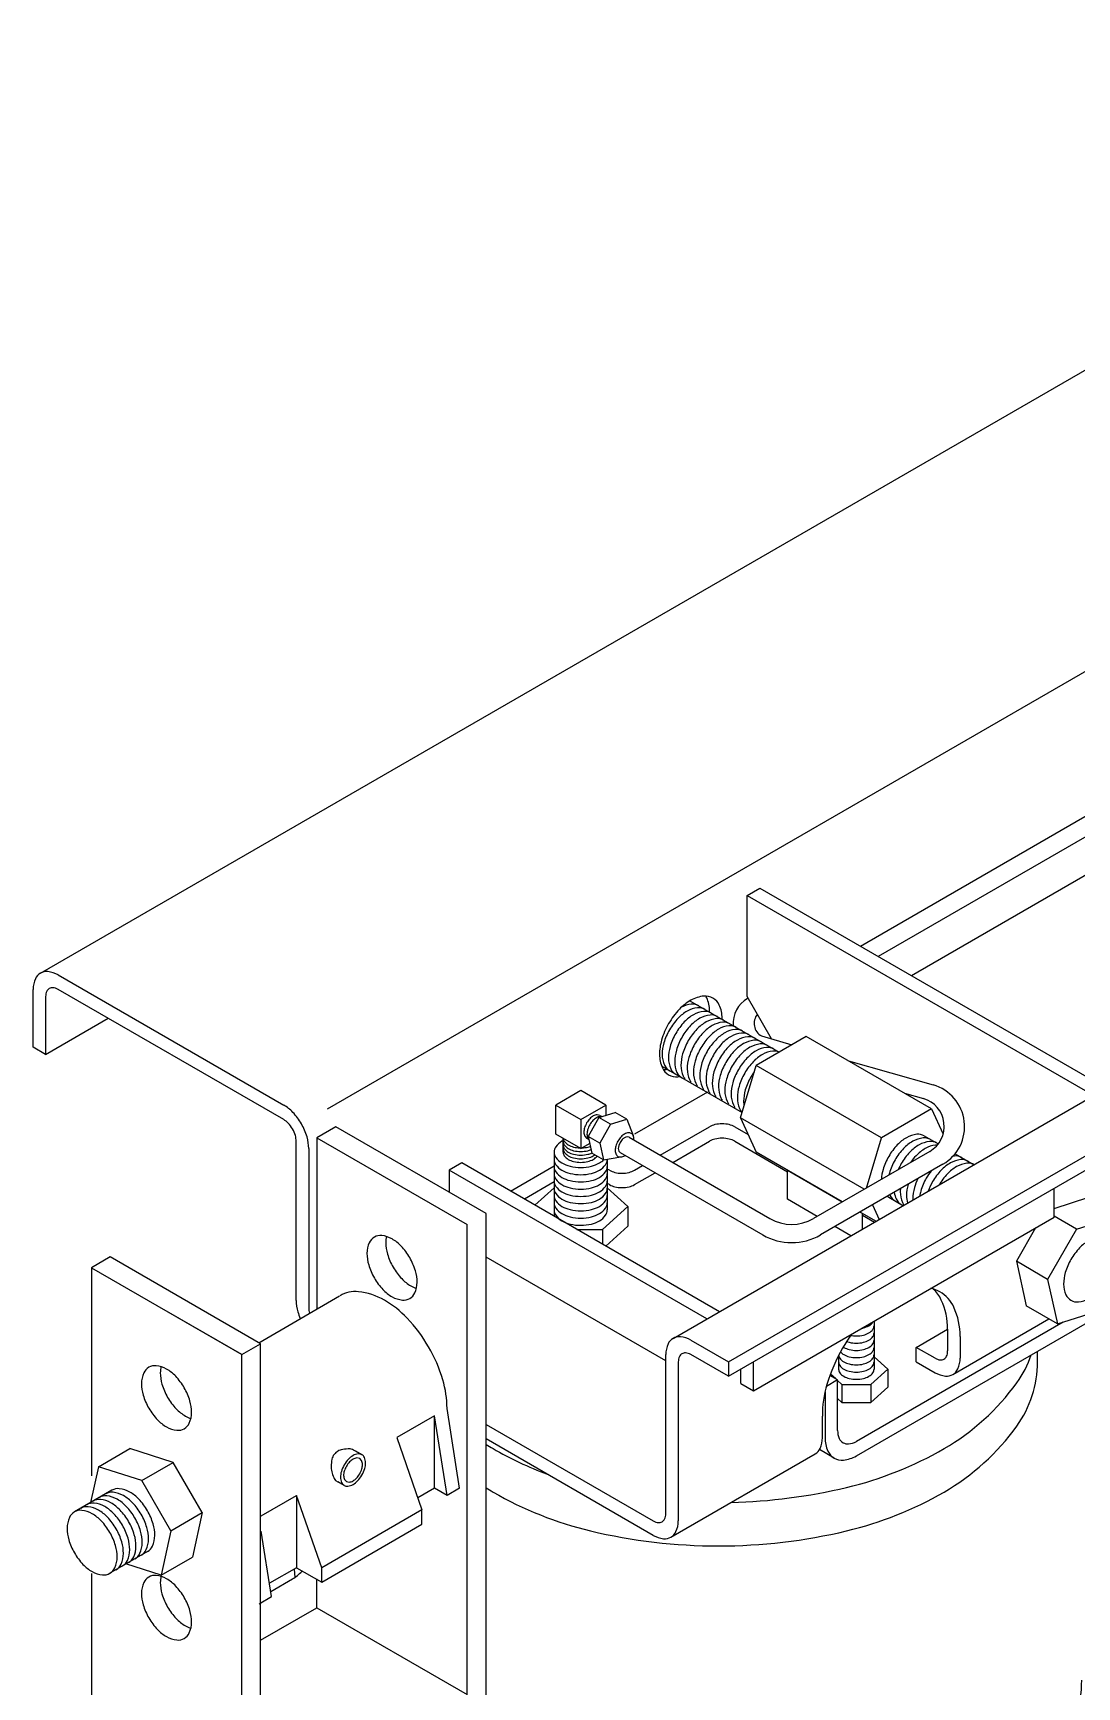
# Model space of a CAD drawing. Header units: feet. Extents: x 3 to 126, y 7 to 91.
# Drawn here: x 53.28 to 71.32, y 61.91 to 90.5 of the extents above; entities that cross this region are included whole.
import ezdxf

# ---------------------------------------------------------------- set-up
doc = ezdxf.new("R2010")
doc.units = ezdxf.units.FT
doc.header["$LTSCALE"] = 3
doc.header["$MEASUREMENT"] = 0
doc.layers.add('NOTES', color=1, linetype='CONTINUOUS')
doc.layers.add('SUSPENSION', color=3, linetype='CONTINUOUS')

# ---------------------------------------------------------------- blocks, each defined once
blk = doc.blocks.new('90L', base_point=(44.492, 33.625))
at = {"layer": 'SUSPENSION'}
for p, q in [((44.492, 34.688), (44.059, 34.437)), ((44.925, 34.437), (44.492, 34.688)), ((44.059, 33.937), (44.059, 34.437)), ((44.059, 34.437), (44.492, 34.187)), ((44.492, 34.187), (44.925, 34.437)), ((44.806, 34.223), (45.087, 34.313)), ((44.925, 34.437), (44.925, 34.261)), ((45.29, 34.195), (45.087, 34.313)), ((44.492, 34.187), (44.492, 33.688)), ((44.806, 34.223), (44.618, 33.898)), ((45.009, 34.106), (44.806, 34.223)), ((45.009, 34.106), (44.821, 33.781)), ((44.823, 34.261), (44.86, 34.24)), ((45.009, 34.106), (45.29, 34.195)), ((45.29, 34.195), (45.397, 33.913)), ((44.492, 33.688), (44.059, 33.937)), ((44.186, 33.625), (44.186, 33.864)), ((44.492, 33.688), (44.645, 33.776)), ((44.594, 33.864), (44.631, 33.842)), ((44.618, 33.898), (44.681, 33.609)), ((44.821, 33.781), (44.618, 33.898)), ((44.821, 33.781), (44.884, 33.492)), ((44.884, 33.492), (44.681, 33.609)), ((44.884, 33.492), (45.183, 33.541))]:
    blk.add_line(p, q, dxfattribs=at)
for points in [[(44.594, 34.129, 0.058752), (44.557, 34.044, 0.072341), (44.546, 33.969, 0.106617), (44.561, 33.9), (44.594, 33.864)], [(44.823, 34.261), (44.776, 34.272, 0.106617), (44.709, 34.25, 0.072341), (44.649, 34.203, 0.058752), (44.594, 34.129, 0.058752)], [(44.648, 34.098, 0.058752), (44.611, 34.012, 0.072341), (44.6, 33.937, 0.106617), (44.615, 33.868), (44.628, 33.854)], [(44.849, 34.236), (44.83, 34.24, 0.106617), (44.763, 34.219, 0.072341), (44.703, 34.172, 0.058752), (44.648, 34.098, 0.058752)], [(44.186, 33.864, 0.13017), (44.206, 33.813, 0.106617), (44.276, 33.75, 0.072341), (44.369, 33.713, 0.049654), (44.473, 33.699, 0.009072)], [(44.186, 33.813, 0.156851), (44.206, 33.751, 0.106617), (44.276, 33.688, 0.072341), (44.369, 33.65, 0.058752), (44.492, 33.636, 0.058752), (44.615, 33.65, 0.040469), (44.669, 33.668, 0.106617)], [(44.186, 33.75, 0.156851), (44.206, 33.688, 0.106617), (44.276, 33.625, 0.072341), (44.369, 33.588, 0.058752), (44.492, 33.573, 0.058752), (44.615, 33.588, 0.05021), (44.681, 33.611, 0.106617)], [(45.412, 33.833, 0.010101), (45.412, 33.844, 0.106617), (45.397, 33.913, 0.156851), (45.365, 33.949, 0.156851), (45.317, 33.959, 0.106617), (45.25, 33.937, 0.072341), (45.191, 33.891, 0.058752), (45.135, 33.816, 0.058752), (45.098, 33.731, 0.072341), (45.087, 33.656, 0.106617), (45.102, 33.587, 0.156851), (45.135, 33.551, 0.156851), (45.183, 33.541, 0.106617), (45.25, 33.563, 0.010101), (45.259, 33.568, 0.058752)], [(44.186, 33.688, 0.156851), (44.206, 33.626, 0.106617), (44.276, 33.563, 0.072341), (44.369, 33.525, 0.058752), (44.492, 33.511, 0.058752), (44.615, 33.525, 0.072341), (44.709, 33.563, 0.033772), (44.734, 33.579, 0.156851)], [(44.186, 33.625, 0.156851), (44.206, 33.563, 0.106617), (44.276, 33.5, 0.072341), (44.369, 33.463, 0.058752), (44.492, 33.448, 0.058752), (44.615, 33.463, 0.072341), (44.709, 33.5, 0.09695), (44.773, 33.556, 0.156851)], [(44.511, 33.699, 0.049654), (44.615, 33.713, 0.030805), (44.656, 33.725, 0.106617)]]:
    blk.add_lwpolyline(points, format="xyb", dxfattribs=at)

msp = doc.modelspace()

# ---------------------------------------------------------------- linework, layer by layer
at = {"layer": 'NOTES'}
for p, q in [((71.933, 77.226), (67.58, 74.713)), ((72.086, 76.961), (67.886, 74.537)), ((65.867, 73.164), (66.395, 73.013)), ((67.374, 72.734), (68.836, 72.317)), ((68.339, 72.177), (68.667, 72.082)), ((63.58, 71.414), (66.016, 70.008)), ((63.427, 71.149), (65.891, 69.726)), ((68.777, 71.169), (66.766, 70.008)), ((69.005, 70.947), (66.891, 69.726))]:
    msp.add_line(p, q, dxfattribs=at)
for points in [[(63.427, 71.325), (63.403, 71.269, 0.072341), (63.395, 71.219, 0.106617), (63.405, 71.173), (63.427, 71.149)], [(63.58, 71.414), (63.548, 71.421, 0.106617), (63.504, 71.406, 0.072341), (63.464, 71.375), (63.427, 71.325)]]:
    msp.add_lwpolyline(points, format="xyb", dxfattribs=at)
for centre, radius, start, end in [((65.88, 73.38), 0.5, 120, 184.4387), ((65.992, 73.38), 0.25, 140.7649, 240), ((68.527, 71.602), 0.5, 300, 73.8355), ((68.63, 71.596), 0.75, 300, 74.0839), ((66.391, 70.657), 0.75, 240, 300), ((66.391, 70.592), 1, 240, 300)]:
    msp.add_arc(centre, radius, start, end, dxfattribs=at)
at = {"layer": 'SUSPENSION'}
for p, q in [((53.408, 74.249), (81.554, 90.499)), ((58.369, 71.906), (85.757, 87.719)), ((64.342, 67.937), (92.488, 84.187)), ((65.298, 67.531), (93.443, 83.781)), ((65.298, 67.281), (93.443, 83.531)), ((78.949, 80.261), (68.46, 74.205)), ((65.622, 75.594), (65.839, 75.719)), ((65.622, 73.844), (65.622, 75.594)), ((65.622, 75.594), (71.613, 72.135)), ((65.839, 75.719), (71.83, 72.26)), ((53.715, 74.219), (57.612, 71.969)), ((53.282, 72.969), (53.282, 73.969)), ((53.498, 73.844), (53.498, 72.844)), ((57.612, 71.719), (53.715, 73.969)), ((64.634, 73.773), (66.173, 72.885)), ((66.044, 73.114), (65.622, 73.844)), ((53.498, 72.844), (54.581, 73.469)), ((53.498, 72.844), (53.282, 72.969)), ((66.643, 73.156), (65.777, 72.656)), ((68.808, 71.906), (66.643, 73.156)), ((64.145, 72.641), (65.533, 71.84)), ((65.506, 71.75), (65.777, 72.656)), ((67.942, 71.406), (65.777, 72.656)), ((63.681, 71.473), (64.942, 72.201)), ((68.808, 71.906), (67.942, 71.406)), ((68.808, 71.906), (69.009, 71.466)), ((58.511, 71.594), (58.186, 71.406)), ((61.109, 70.094), (58.511, 71.594)), ((64.121, 71.102), (64.973, 71.594)), ((65.406, 71.594), (65.638, 71.46)), ((65.506, 71.75), (65.777, 71.156)), ((67.645, 70.515), (65.506, 71.75)), ((57.828, 68.594), (57.828, 71.344)), ((58.045, 71.219), (58.045, 68.469)), ((58.186, 71.406), (58.186, 68.443)), ((58.186, 71.406), (60.784, 69.906)), ((64.337, 70.977), (64.973, 71.344)), ((65.406, 71.344), (66.318, 70.817)), ((67.682, 70.536), (67.942, 71.406)), ((68.681, 71.437), (68.924, 71.297)), ((60.689, 70.969), (60.473, 70.844)), ((65.141, 68.398), (60.689, 70.969)), ((61.532, 70.482), (62.287, 70.918)), ((62.287, 71.156), (62.287, 70.046)), ((63.205, 71.034), (63.205, 70.156)), ((63.674, 70.844), (63.815, 70.925)), ((67.266, 70.296), (65.777, 71.156)), ((69.216, 71.128), (69.543, 70.939)), ((64.925, 68.273), (60.473, 70.844)), ((62.287, 70.641), (61.772, 70.344)), ((63.241, 70.844), (63.205, 70.864)), ((63.241, 70.594), (63.205, 70.614)), ((63.674, 70.594), (64.031, 70.8)), ((66.318, 70.344), (66.318, 70.844)), ((66.318, 70.844), (67.266, 70.296)), ((61.955, 70.238), (62.287, 70.54)), ((63.558, 70.219), (63.205, 70.54)), ((66.833, 70.046), (66.318, 70.344)), ((68.069, 70.376), (68.321, 70.23)), ((70.927, 70.031), (70.927, 70.531)), ((70.927, 70.184), (71.524, 70.375)), ((61.109, 58.344), (61.109, 70.094)), ((63.121, 69.821), (63.558, 70.219)), ((63.558, 70.219), (63.558, 69.875)), ((67.573, 70.12), (67.617, 70.094)), ((67.848, 69.961), (67.573, 70.12)), ((67.617, 69.828), (67.617, 70.094)), ((67.617, 70.067), (67.825, 69.947)), ((67.788, 70.244), (67.903, 69.992)), ((71.315, 69.823), (70.927, 70.047)), ((71.315, 69.823), (72.066, 70.062)), ((60.784, 58.156), (60.784, 69.906)), ((62.677, 69.821), (63.121, 69.821)), ((63.121, 69.821), (63.121, 69.565)), ((63.18, 69.531), (63.558, 69.875)), ((65.731, 67.031), (70.927, 70.031)), ((67.415, 69.711), (67.139, 69.87)), ((70.607, 69.847), (70.274, 69.27)), ((71.315, 69.823), (70.815, 68.957)), ((54.614, 69.344), (54.289, 69.156)), ((57.212, 67.844), (54.614, 69.344)), ((64.215, 67.549), (61.109, 69.342)), ((70.815, 68.957), (70.274, 69.27)), ((70.274, 69.27), (70.442, 68.5)), ((54.289, 69.156), (56.887, 67.656)), ((54.289, 69.156), (54.289, 65.562)), ((70.815, 68.957), (70.983, 68.187)), ((57.18, 67.862), (58.579, 68.67)), ((56.887, 67.656), (55.588, 68.406)), ((70.983, 68.187), (70.442, 68.5)), ((70.983, 68.187), (71.734, 68.427)), ((71.081, 68.219), (67.509, 66.156)), ((67.815, 68.235), (67.815, 67.406)), ((68.545, 67.781), (69.086, 68.094)), ((69.086, 68.094), (69.086, 67.719)), ((69.178, 67.314), (70.837, 68.272)), ((56.887, 67.656), (57.212, 67.844)), ((57.212, 56.094), (57.212, 67.844)), ((64.648, 67.906), (65.298, 67.531)), ((68.545, 67.781), (68.545, 67.781)), ((68.545, 67.531), (68.545, 67.781)), ((68.87, 67.594), (68.545, 67.781)), ((69.303, 67.969), (69.303, 67.594)), ((56.887, 55.906), (56.887, 67.656)), ((64.215, 64.906), (64.215, 67.656)), ((64.432, 67.531), (64.432, 64.781)), ((65.298, 67.281), (64.648, 67.656)), ((65.298, 67.531), (65.298, 67.281)), ((65.731, 67.031), (65.731, 67.531)), ((67.203, 67.644), (67.203, 67.406)), ((68.05, 67.406), (67.815, 67.62)), ((68.545, 67.531), (68.87, 67.344)), ((70.639, 67.531), (70.639, 67.713)), ((65.514, 67.156), (65.514, 67.406)), ((67.184, 67.219), (66.991, 67.107)), ((67.184, 67.219), (67.051, 67.295)), ((67.155, 67.235), (67.061, 67.321)), ((67.184, 66.344), (67.184, 67.219)), ((67.259, 67.141), (67.184, 67.209)), ((67.759, 67.141), (68.05, 67.406)), ((68.05, 67.406), (68.05, 67.094)), ((65.514, 67.156), (65.731, 67.031)), ((67.259, 66.829), (67.184, 66.897)), ((67.259, 67.141), (67.759, 67.141)), ((67.259, 67.141), (67.259, 66.829)), ((67.759, 67.141), (67.759, 66.829)), ((67.759, 66.829), (68.05, 67.094)), ((60.651, 65.348), (60.435, 66.723)), ((67.184, 66.719), (67.184, 66.719)), ((67.259, 66.829), (67.759, 66.829)), ((60.218, 66.598), (59.568, 66.223)), ((60.435, 65.223), (60.218, 66.598)), ((60.218, 65.348), (60.218, 66.598)), ((61.109, 66.45), (63.999, 64.781)), ((66.921, 66.219), (66.921, 66.594)), ((59.568, 66.223), (60.002, 64.973)), ((63.999, 64.531), (61.109, 66.2)), ((54.41, 65.719), (54.952, 66.031)), ((55.702, 65.792), (54.952, 66.031)), ((55.161, 65.479), (55.702, 65.792)), ((56.202, 64.926), (55.702, 65.792)), ((58.964, 65.926), (58.856, 65.989)), ((64.305, 64.501), (66.797, 65.94)), ((67.126, 65.868), (66.872, 66.015)), ((54.41, 65.719), (54.275, 65.098)), ((55.161, 65.479), (54.41, 65.719)), ((55.661, 64.613), (55.161, 65.479)), ((54.645, 65.312), (53.996, 64.937)), ((57.225, 64.87), (57.836, 65.223)), ((58.269, 63.973), (57.836, 65.223)), ((57.836, 65.223), (57.836, 63.973)), ((58.658, 65.396), (58.549, 65.458)), ((60.218, 65.348), (59.929, 65.182)), ((60.435, 65.223), (60.218, 65.348)), ((60.651, 65.348), (60.435, 65.223)), ((55.661, 64.613), (56.202, 64.926)), ((56.202, 64.926), (56.034, 64.156)), ((60.002, 64.973), (58.269, 63.973)), ((60.002, 64.723), (60.002, 64.973)), ((55.661, 64.613), (55.493, 63.844)), ((57.403, 63.473), (57.225, 64.607)), ((58.269, 63.723), (60.002, 64.723)), ((55.258, 64.251), (54.608, 63.876)), ((55.493, 63.844), (54.887, 64.037)), ((55.493, 63.844), (56.034, 64.156)), ((54.289, 63.875), (54.289, 57.406)), ((57.836, 63.973), (57.367, 63.703)), ((57.389, 63.564), (57.766, 63.781)), ((57.794, 63.949), (57.805, 63.806)), ((57.836, 63.973), (58.269, 63.723)), ((58.186, 63.281), (58.186, 63.781)), ((58.269, 63.723), (58.269, 63.973)), ((57.187, 63.348), (57.403, 63.473)), ((57.212, 62.719), (58.186, 63.281)), ((58.186, 63.281), (60.784, 61.781))]:
    msp.add_line(p, q, dxfattribs=at)
for points in [[(67.509, 65.906), (89.376, 78.531)], [(60.473, 70.844), (60.473, 70.461)], [(66.968, 67.013), (66.968, 66.219)], [(58.856, 65.989), (58.821, 66.005), (58.803, 66.015), (58.78, 66.021), (58.759, 66.025), (58.725, 66.027), (58.69, 66.024), (58.663, 66.023), (58.636, 66.017), (58.608, 66.012), (58.591, 66.006), (58.563, 65.996), (58.535, 65.977), (58.513, 65.963), (58.5, 65.948), (58.485, 65.932), (58.47, 65.914), (58.462, 65.892), (58.45, 65.87), (58.446, 65.847), (58.441, 65.813), (58.439, 65.785), (58.434, 65.757), (58.432, 65.729), (58.431, 65.706), (58.435, 65.68), (58.439, 65.657), (58.444, 65.63), (58.449, 65.605), (58.456, 65.583), (58.468, 65.554), (58.478, 65.534), (58.487, 65.515), (58.497, 65.496), (58.507, 65.479), (58.549, 65.458)]]:
    msp.add_lwpolyline(points, dxfattribs=at)
for points in [[(53.715, 74.219, 0.106617), (53.535, 74.276, 0.156851), (53.408, 74.249, 0.156851), (53.321, 74.153, 0.106617), (53.282, 73.969, 0.072341)], [(53.715, 73.969, 0.106617), (53.625, 73.998, 0.156851), (53.561, 73.984, 0.156851), (53.518, 73.936, 0.106617), (53.498, 73.844, 0.072341)], [(65.189, 73.453, 0.004594), (65.189, 73.469, 0.106617), (65.14, 73.699, 0.156851), (65.031, 73.819, 0.156851), (64.872, 73.853, 0.106617), (64.648, 73.781, 0.072341), (64.45, 73.625, 0.058752), (64.265, 73.377, 0.058752)], [(64.973, 73.578, 0.004594), (64.973, 73.594, 0.106617), (64.923, 73.824, 0.032716), (64.907, 73.855, 0.156851)], [(64.892, 73.624, 0.156851), (64.766, 73.651, 0.106617), (64.586, 73.594, 0.072341), (64.428, 73.469, 0.058752), (64.28, 73.271, 0.058752)], [(65.001, 73.562, 0.156851), (64.874, 73.589, 0.106617), (64.694, 73.531, 0.072341), (64.536, 73.406, 0.058752), (64.388, 73.208, 0.058752)], [(64.784, 73.687, 0.156851), (64.657, 73.714, 0.101225), (64.486, 73.661, 0.072341)], [(65.109, 73.499, 0.156851), (64.982, 73.526, 0.106617), (64.803, 73.469, 0.072341), (64.645, 73.344, 0.058752), (64.496, 73.146, 0.058752)], [(64.265, 73.377, 0.058752), (64.143, 73.093, 0.072341), (64.107, 72.844, 0.106617), (64.156, 72.614, 0.156851), (64.265, 72.493, 0.156851), (64.424, 72.459, 0.013577), (64.454, 72.463, 0.072341)], [(64.28, 73.271, 0.058752), (64.182, 73.043, 0.072341), (64.153, 72.844, 0.106617), (64.193, 72.66, 0.156851), (64.28, 72.563, 0.156851)], [(64.388, 73.208, 0.058752), (64.29, 72.981, 0.072341), (64.261, 72.781, 0.106617), (64.301, 72.597, 0.156851), (64.388, 72.501, 0.156851)], [(65.217, 73.437, 0.156851), (65.09, 73.464, 0.106617), (64.911, 73.406, 0.072341), (64.753, 73.281, 0.058752), (64.605, 73.083, 0.058752)], [(65.325, 73.374, 0.156851), (65.199, 73.401, 0.106617), (65.019, 73.344, 0.072341), (64.861, 73.219, 0.058752), (64.713, 73.021, 0.058752)], [(65.434, 73.312, 0.156851), (65.307, 73.339, 0.106617), (65.127, 73.281, 0.072341), (64.969, 73.156, 0.058752), (64.821, 72.958, 0.058752)], [(65.542, 73.249, 0.156851), (65.415, 73.276, 0.106617), (65.236, 73.219, 0.072341), (65.078, 73.094, 0.058752), (64.929, 72.896, 0.058752)], [(65.65, 73.187, 0.156851), (65.523, 73.214, 0.106617), (65.344, 73.156, 0.072341), (65.186, 73.031, 0.058752), (65.038, 72.833, 0.058752)], [(64.496, 73.146, 0.058752), (64.399, 72.918, 0.072341), (64.37, 72.719, 0.106617), (64.409, 72.535, 0.156851), (64.496, 72.438, 0.156851)], [(64.605, 73.083, 0.058752), (64.507, 72.856, 0.072341), (64.478, 72.656, 0.106617), (64.518, 72.472, 0.060575), (64.544, 72.428, 0.156851)], [(64.713, 73.021, 0.058752), (64.615, 72.793, 0.072341), (64.586, 72.594, 0.106617), (64.626, 72.41, 0.060575), (64.652, 72.366, 0.156851)], [(64.821, 72.958, 0.058752), (64.723, 72.731, 0.072341), (64.694, 72.531, 0.106617), (64.734, 72.347, 0.060575), (64.761, 72.303, 0.156851)], [(65.758, 73.124, 0.156851), (65.632, 73.151, 0.106617), (65.452, 73.094, 0.072341), (65.294, 72.969, 0.058752), (65.146, 72.771, 0.058752)], [(65.867, 73.062, 0.156851), (65.74, 73.089, 0.106617), (65.56, 73.031, 0.072341), (65.402, 72.906, 0.058752), (65.254, 72.708, 0.058752)], [(65.975, 72.999, 0.156851), (65.848, 73.026, 0.106617), (65.669, 72.969, 0.072341), (65.511, 72.844, 0.058752), (65.363, 72.646, 0.058752)], [(66.083, 72.937, 0.156851), (65.956, 72.964, 0.106617), (65.777, 72.906, 0.072341), (65.619, 72.781, 0.058752), (65.471, 72.583, 0.058752)], [(66.172, 72.884, 0.13017), (66.065, 72.901, 0.106617), (65.885, 72.844, 0.072341), (65.727, 72.719, 0.058752), (65.579, 72.521, 0.058752)], [(64.929, 72.896, 0.058752), (64.832, 72.668, 0.072341), (64.803, 72.469, 0.106617), (64.842, 72.285, 0.060575), (64.869, 72.241, 0.156851)], [(65.038, 72.833, 0.058752), (64.94, 72.606, 0.072341), (64.911, 72.406, 0.106617), (64.951, 72.222, 0.060575), (64.977, 72.178, 0.156851)], [(65.146, 72.771, 0.058752), (65.048, 72.543, 0.072341), (65.019, 72.344, 0.106617), (65.059, 72.16, 0.060575), (65.085, 72.116, 0.156851)], [(65.254, 72.708, 0.058752), (65.156, 72.481, 0.072341), (65.127, 72.281, 0.106617), (65.167, 72.097, 0.060575), (65.194, 72.053, 0.156851)], [(65.363, 72.646, 0.058752), (65.265, 72.418, 0.072341), (65.236, 72.219, 0.106617), (65.275, 72.035, 0.060575), (65.302, 71.991, 0.156851)], [(64.173, 72.583, 0.032716), (64.207, 72.584, 0.013577), (64.237, 72.588, 0.072341)], [(65.471, 72.583, 0.058752), (65.373, 72.356, 0.072341), (65.344, 72.156, 0.106617), (65.384, 71.972, 0.060575), (65.41, 71.928, 0.156851)], [(65.579, 72.521, 0.058752), (65.481, 72.293, 0.072341), (65.452, 72.094, 0.106617), (65.492, 71.91, 0.060575), (65.518, 71.866, 0.156851)], [(65.687, 72.458, 0.058752), (65.589, 72.231, 0.072341), (65.56, 72.031, 0.043166), (65.567, 71.955, 0.060575)], [(65.744, 72.546, 0.024725), (65.687, 72.458, 0.058752)], [(58.045, 71.219, 0.072341), (58.016, 71.418, 0.058752), (57.918, 71.646, 0.058752), (57.77, 71.844, 0.072341), (57.612, 71.969, 0.106617)], [(57.828, 71.344, 0.072341), (57.814, 71.443, 0.058752), (57.765, 71.557, 0.058752), (57.691, 71.656, 0.072341), (57.612, 71.719, 0.106617)], [(65.189, 71.646, 0.058752), (65.066, 71.631, 0.072341), (64.973, 71.594, 0.106617)], [(65.406, 71.594, 0.072341), (65.312, 71.631, 0.058752), (65.189, 71.646, 0.058752)], [(62.44, 71.354, 0.010382), (62.421, 71.344, 0.106617), (62.316, 71.249, 0.156851), (62.287, 71.156, 0.156851), (62.316, 71.064, 0.106617), (62.421, 70.969, 0.072341), (62.561, 70.913, 0.058752), (62.746, 70.891, 0.058752), (62.93, 70.913, 0.072341), (63.071, 70.969, 0.067706), (63.142, 71.024, 0.156851)], [(65.189, 71.396, 0.058752), (65.066, 71.381, 0.072341), (64.973, 71.344, 0.106617)], [(65.406, 71.344, 0.072341), (65.312, 71.381, 0.058752), (65.189, 71.396, 0.058752)], [(68.681, 71.437, 0.156851), (68.554, 71.464, 0.106617), (68.375, 71.406, 0.072341), (68.217, 71.281, 0.058752), (68.069, 71.083, 0.058752)], [(68.789, 71.374, 0.156851), (68.663, 71.401, 0.106617), (68.483, 71.344, 0.072341), (68.325, 71.219, 0.058752), (68.177, 71.021, 0.058752)], [(68.898, 71.312, 0.156851), (68.771, 71.339, 0.106617), (68.592, 71.281, 0.072341), (68.433, 71.156, 0.058752), (68.285, 70.958, 0.058752)], [(68.908, 71.277, 0.033933), (68.879, 71.276, 0.106617), (68.7, 71.219, 0.072341), (68.542, 71.094, 0.03567), (68.446, 70.978, 0.058752)], [(62.287, 71.031, 0.156851), (62.316, 70.939, 0.106617), (62.421, 70.844, 0.072341), (62.561, 70.788, 0.058752), (62.746, 70.766, 0.058752), (62.93, 70.788, 0.072341), (63.071, 70.844, 0.106617), (63.175, 70.939, 0.156851), (63.205, 71.031, 0.156851)], [(62.287, 70.906, 0.156851), (62.316, 70.814, 0.106617), (62.421, 70.719, 0.072341), (62.561, 70.663, 0.058752), (62.746, 70.641, 0.058752), (62.93, 70.663, 0.072341), (63.071, 70.719, 0.106617), (63.175, 70.814, 0.156851), (63.205, 70.906, 0.156851)], [(68.069, 71.083, 0.058752), (67.971, 70.856, 0.061356), (67.943, 70.687, 0.106617)], [(68.177, 71.021, 0.058752), (68.079, 70.793, 0.01202), (68.07, 70.761, 0.106617)], [(68.285, 70.958, 0.027488), (68.233, 70.854, 0.072341)], [(69.439, 70.999, 0.156851), (69.312, 71.026, 0.106617), (69.133, 70.969, 0.072341), (68.975, 70.844, 0.058752), (68.827, 70.646, 0.058752)], [(69.547, 70.937, 0.156851), (69.42, 70.964, 0.106617), (69.241, 70.906, 0.072341), (69.083, 70.781, 0.058752), (68.935, 70.583, 0.058752)], [(69.331, 71.062, 0.156851), (69.204, 71.089, 0.013663), (69.18, 71.086, 0.072341)], [(69.222, 71.124, 0.008994), (69.216, 71.128, 0.106617)], [(62.287, 70.781, 0.156851), (62.316, 70.689, 0.106617), (62.421, 70.594, 0.072341), (62.561, 70.538, 0.058752), (62.746, 70.516, 0.058752), (62.93, 70.538, 0.072341), (63.071, 70.594, 0.106617), (63.175, 70.689, 0.156851), (63.205, 70.781, 0.156851)], [(62.287, 70.656, 0.156851), (62.316, 70.564, 0.106617), (62.421, 70.469, 0.072341), (62.561, 70.413, 0.058752), (62.746, 70.391, 0.058752), (62.93, 70.413, 0.072341), (63.071, 70.469, 0.106617), (63.175, 70.564, 0.156851), (63.205, 70.656, 0.156851)], [(63.241, 70.844, 0.072341), (63.334, 70.806, 0.058752), (63.457, 70.792, 0.058752), (63.58, 70.806, 0.072341), (63.674, 70.844, 0.106617)], [(68.571, 70.696, 0.0388), (68.512, 70.543, 0.072341), (68.483, 70.344, 0.00895), (68.484, 70.328, 0.156851)], [(68.718, 70.708, 0.058752), (68.621, 70.481, 0.031219), (68.601, 70.396, 0.106617)], [(68.799, 70.827, 0.034077), (68.718, 70.708, 0.058752)], [(68.827, 70.646, 0.042913), (68.75, 70.481, 0.072341)], [(62.287, 70.531, 0.156851), (62.316, 70.439, 0.106617), (62.421, 70.344, 0.072341), (62.561, 70.288, 0.058752), (62.746, 70.266, 0.058752), (62.93, 70.288, 0.072341), (63.071, 70.344, 0.106617), (63.175, 70.439, 0.156851), (63.205, 70.531, 0.156851)], [(62.287, 70.406, 0.156851), (62.316, 70.314, 0.106617), (62.421, 70.219, 0.072341), (62.561, 70.163, 0.058752), (62.746, 70.141, 0.058752), (62.93, 70.163, 0.072341), (63.071, 70.219, 0.106617), (63.175, 70.314, 0.156851), (63.205, 70.406, 0.156851)], [(63.241, 70.594, 0.072341), (63.334, 70.556, 0.058752), (63.457, 70.542, 0.058752), (63.58, 70.556, 0.072341), (63.674, 70.594, 0.106617)], [(68.045, 70.392, 0.034409), (68.069, 70.376, 0.156851)], [(68.087, 70.417, 0.004274), (68.09, 70.41, 0.156851), (68.177, 70.313, 0.156851)], [(68.164, 70.461, 0.066908), (68.198, 70.347, 0.156851), (68.285, 70.251, 0.156851)], [(68.269, 70.522, 0.018889), (68.267, 70.469, 0.106617), (68.306, 70.285, 0.060575), (68.333, 70.241, 0.156851)], [(68.402, 70.598, 0.069671), (68.375, 70.406, 0.073938), (68.394, 70.276, 0.156851)], [(62.287, 70.281, 0.156851), (62.316, 70.189, 0.106617), (62.421, 70.094, 0.072341), (62.561, 70.038, 0.058752), (62.746, 70.016, 0.058752), (62.93, 70.038, 0.072341), (63.071, 70.094, 0.106617), (63.175, 70.189, 0.156851), (63.205, 70.281, 0.156851)], [(62.287, 70.156, 0.156851), (62.316, 70.064, 0.106617), (62.421, 69.969, 0.072341), (62.561, 69.913, 0.058752), (62.746, 69.891, 0.058752), (62.93, 69.913, 0.072341), (63.071, 69.969, 0.106617), (63.175, 70.064, 0.156851), (63.205, 70.156, 0.156851)], [(59.389, 69.698, 0.058692), (59.377, 69.594, 0.072341), (59.406, 69.394, 0.058752), (59.504, 69.167, 0.058752)], [(59.504, 69.167, 0.058752), (59.652, 68.969, 0.072341), (59.81, 68.844, 0.058692), (59.906, 68.802, 0.156851)], [(60.435, 66.723, 0.072341), (60.362, 67.222, 0.058752), (60.117, 67.79, 0.058752), (59.747, 68.286, 0.072341), (59.352, 68.598, 0.106617), (58.904, 68.743, 0.156851), (58.587, 68.674, 0.156851)], [(69.303, 67.969, 0.106617), (69.194, 68.475, 0.156851), (68.954, 68.74, 0.072714), (68.798, 68.802, 0.106617)], [(69.086, 68.094, 0.106617), (68.977, 68.6, 0.101882), (68.839, 68.79, 0.156851)], [(57.828, 68.594, 0.072341), (57.857, 68.394, 0.029415), (57.899, 68.278, 0.058752)], [(58.045, 68.469, 0.071912), (58.059, 68.37, 0.058752)], [(67.412, 67.989, 0.046385), (67.509, 67.979, 0.058752), (67.632, 67.994, 0.072341), (67.726, 68.031, 0.106617), (67.795, 68.094, 0.156851), (67.815, 68.156, 0.156851)], [(67.605, 68.113, 0.013209), (67.632, 68.119, 0.072341), (67.726, 68.156, 0.106617), (67.795, 68.219, 0.017514), (67.799, 68.226, 0.156851)], [(64.648, 67.906, 0.106617), (64.469, 67.964, 0.156851), (64.342, 67.937, 0.156851), (64.255, 67.84, 0.106617), (64.215, 67.656, 0.072341)], [(67.27, 67.767, 0.058752), (67.001, 67.142, 0.072341), (66.921, 66.594, 0.106617)], [(67.235, 67.704, 0.084573), (67.292, 67.656, 0.072341), (67.386, 67.619, 0.058752), (67.509, 67.604, 0.058752), (67.632, 67.619, 0.072341), (67.726, 67.656, 0.106617), (67.795, 67.719, 0.156851), (67.815, 67.781, 0.156851)], [(67.427, 68.011, 0.024948), (67.27, 67.767, 0.058752)], [(67.282, 67.788, 0.013752), (67.292, 67.781, 0.072341), (67.386, 67.744, 0.058752), (67.509, 67.729, 0.058752), (67.632, 67.744, 0.072341), (67.726, 67.781, 0.106617), (67.795, 67.844, 0.156851), (67.815, 67.906, 0.156851)], [(67.341, 67.883, 0.034009), (67.386, 67.869, 0.058752), (67.509, 67.854, 0.058752), (67.632, 67.869, 0.072341), (67.726, 67.906, 0.106617), (67.795, 67.969, 0.156851), (67.815, 68.031, 0.156851)], [(61.109, 65.354, 0.008806), (61.23, 65.281, 0.072341), (62.914, 64.61, 0.058752), (65.127, 64.349, 0.058752), (67.34, 64.61, 0.072341), (69.025, 65.281, 0.106617), (70.281, 66.42, 0.156851), (70.639, 67.531, 0.049526)], [(64.648, 67.656, 0.106617), (64.558, 67.685, 0.156851), (64.495, 67.671, 0.156851), (64.451, 67.623, 0.106617), (64.432, 67.531, 0.072341)], [(65.345, 65.102, 0.053004), (67.34, 65.36, 0.072341), (69.025, 66.031, 0.106617), (70.281, 67.17, 0.071558), (70.532, 67.651, 0.156851)], [(67.203, 67.645, 0.129761), (67.223, 67.594, 0.106617), (67.292, 67.531, 0.072341), (67.386, 67.494, 0.058752), (67.509, 67.479, 0.058752), (67.632, 67.494, 0.072341), (67.726, 67.531, 0.106617), (67.795, 67.594, 0.156851), (67.815, 67.656, 0.156851)], [(67.203, 67.531, 0.156851), (67.223, 67.469, 0.106617), (67.292, 67.406, 0.072341), (67.386, 67.369, 0.058752), (67.509, 67.354, 0.058752), (67.632, 67.369, 0.072341), (67.726, 67.406, 0.106617), (67.795, 67.469, 0.156851), (67.815, 67.531, 0.156851)], [(68.87, 67.594, 0.106617), (68.96, 67.565, 0.156851), (69.023, 67.579, 0.156851), (69.067, 67.627, 0.106617), (69.086, 67.719, 0.072341)], [(68.87, 67.344, 0.106617), (69.049, 67.286, 0.156851), (69.176, 67.313, 0.156851), (69.263, 67.41, 0.106617), (69.303, 67.594, 0.072341)], [(55.492, 67.448, 0.058692), (55.48, 67.344, 0.072341), (55.509, 67.144, 0.058752), (55.607, 66.917, 0.058752)], [(67.203, 67.406, 0.156851), (67.223, 67.344, 0.106617), (67.292, 67.281, 0.072341), (67.386, 67.244, 0.058752), (67.509, 67.229, 0.058752), (67.632, 67.244, 0.072341), (67.726, 67.281, 0.106617), (67.795, 67.344, 0.156851), (67.815, 67.406, 0.156851)], [(55.607, 66.917, 0.058752), (55.755, 66.719, 0.072341), (55.913, 66.594, 0.058692), (56.009, 66.552, 0.156851)], [(67.184, 66.344, 0.106617), (67.214, 66.206, 0.156851), (67.279, 66.134, 0.156851), (67.374, 66.113, 0.106617), (67.509, 66.156, 0.072341)], [(61.109, 66.104, 0.008806), (61.23, 66.031, 0.041167), (62.166, 65.589, 0.058752)], [(66.797, 65.94, 0.153534), (66.882, 66.035, 0.106617), (66.921, 66.219, 0.072341)], [(66.968, 66.219, 0.106617), (67.017, 65.989, 0.156851), (67.126, 65.868, 0.156851), (67.285, 65.834, 0.106617), (67.509, 65.906, 0.072341)], [(55.041, 64.126, 0.156851), (55.128, 64.222, 0.106617), (55.168, 64.406, 0.072341), (55.139, 64.606, 0.058752), (55.041, 64.833, 0.058752), (54.893, 65.031, 0.072341), (54.735, 65.156, 0.106617), (54.556, 65.214, 0.156851), (54.429, 65.187, 0.156851)], [(55.15, 64.188, 0.156851), (55.237, 64.285, 0.106617), (55.276, 64.469, 0.072341), (55.247, 64.668, 0.058752), (55.15, 64.896, 0.058752), (55.002, 65.094, 0.072341), (54.843, 65.219, 0.106617), (54.664, 65.276, 0.156851), (54.537, 65.249, 0.156851)], [(55.258, 64.251, 0.156851), (55.345, 64.347, 0.106617), (55.385, 64.531, 0.072341), (55.356, 64.731, 0.058752), (55.258, 64.958, 0.058752), (55.11, 65.156, 0.072341), (54.952, 65.281, 0.106617), (54.772, 65.339, 0.156851), (54.645, 65.312, 0.156851)], [(54.717, 63.938, 0.156851), (54.804, 64.035, 0.106617), (54.843, 64.219, 0.072341), (54.814, 64.418, 0.058752), (54.717, 64.646, 0.058752), (54.568, 64.844, 0.072341), (54.41, 64.969, 0.106617), (54.231, 65.026, 0.156851), (54.104, 64.999, 0.156851)], [(54.825, 64.001, 0.156851), (54.912, 64.097, 0.106617), (54.952, 64.281, 0.072341), (54.923, 64.481, 0.058752), (54.825, 64.708, 0.058752), (54.677, 64.906, 0.072341), (54.519, 65.031, 0.106617), (54.339, 65.089, 0.156851), (54.212, 65.062, 0.156851)], [(54.933, 64.063, 0.156851), (55.02, 64.16, 0.106617), (55.06, 64.344, 0.072341), (55.031, 64.543, 0.058752), (54.933, 64.771, 0.058752), (54.785, 64.969, 0.072341), (54.627, 65.094, 0.106617), (54.448, 65.151, 0.156851), (54.321, 65.124, 0.156851)], [(63.999, 64.781, 0.106617), (64.088, 64.752, 0.156851), (64.152, 64.766, 0.156851), (64.195, 64.814, 0.106617), (64.215, 64.906, 0.072341)], [(63.999, 64.531, 0.106617), (64.178, 64.474, 0.156851), (64.305, 64.501, 0.156851), (64.392, 64.597, 0.106617), (64.432, 64.781, 0.072341)], [(55.492, 63.823, 0.058692), (55.48, 63.719, 0.072341), (55.509, 63.519, 0.058752), (55.607, 63.292, 0.058752)], [(57.766, 63.781, 0.072341), (57.924, 63.906, 0.003495), (57.934, 63.917, 0.058752)], [(55.607, 63.292, 0.058752), (55.755, 63.094, 0.072341), (55.913, 62.969, 0.058692), (56.009, 62.927, 0.156851)], [(61.122, 59.238, 0.055168), (62.607, 58.705, 0.058752), (65.127, 58.407, 0.058752), (67.648, 58.705, 0.072341), (69.566, 59.469, 0.106617), (70.997, 60.765, 0.156851), (71.404, 62.031, 0.156851)]]:
    msp.add_lwpolyline(points, format="xyb", dxfattribs=at)
for points in [[(59.179, 68.979, 0.058752), (59.327, 68.781, 0.072341), (59.485, 68.656, 0.106617), (59.664, 68.599, 0.156851), (59.791, 68.626, 0.156851), (59.878, 68.722, 0.106617), (59.918, 68.906, 0.072341), (59.889, 69.106, 0.058752), (59.791, 69.333, 0.058752), (59.643, 69.531, 0.072341), (59.485, 69.656, 0.106617), (59.306, 69.714, 0.156851), (59.179, 69.687, 0.156851), (59.092, 69.59, 0.106617), (59.052, 69.406, 0.072341), (59.081, 69.207, 0.058752)], [(71.831, 68.948, 0.058752), (71.929, 69.176, 0.072341), (71.958, 69.375, 0.106617), (71.918, 69.559, 0.156851), (71.831, 69.655, 0.156851), (71.704, 69.683, 0.106617), (71.524, 69.625, 0.072341), (71.366, 69.5, 0.058752), (71.218, 69.302, 0.058752), (71.12, 69.074, 0.072341), (71.091, 68.875, 0.106617), (71.131, 68.691, 0.156851), (71.218, 68.595, 0.156851), (71.345, 68.567, 0.106617), (71.524, 68.625, 0.072341), (71.683, 68.75, 0.058752)], [(55.282, 66.729, 0.058752), (55.43, 66.531, 0.072341), (55.588, 66.406, 0.106617), (55.767, 66.349, 0.156851), (55.894, 66.376, 0.156851), (55.981, 66.472, 0.106617), (56.021, 66.656, 0.072341), (55.992, 66.856, 0.058752), (55.894, 67.083, 0.058752), (55.746, 67.281, 0.072341), (55.588, 67.406, 0.106617), (55.409, 67.464, 0.156851), (55.282, 67.437, 0.156851), (55.195, 67.34, 0.106617), (55.155, 67.156, 0.072341), (55.184, 66.957, 0.058752)], [(58.658, 65.749, 0.058752), (58.609, 65.636, 0.072341), (58.594, 65.536, 0.106617), (58.614, 65.444, 0.156851), (58.658, 65.396, 0.156851), (58.721, 65.382, 0.106617), (58.811, 65.411, 0.072341), (58.89, 65.473, 0.058752), (58.964, 65.573, 0.058752), (59.013, 65.686, 0.072341), (59.027, 65.786, 0.106617), (59.007, 65.878, 0.156851), (58.964, 65.926, 0.156851), (58.9, 65.94, 0.106617), (58.811, 65.911, 0.072341), (58.732, 65.849, 0.058752)], [(58.696, 65.727, 0.058752), (58.659, 65.642, 0.072341), (58.648, 65.567, 0.106617), (58.663, 65.498), (58.696, 65.462), (58.743, 65.452, 0.106617), (58.811, 65.473, 0.072341), (58.87, 65.52, 0.058752), (58.926, 65.595, 0.058752), (58.962, 65.68, 0.072341), (58.973, 65.755, 0.106617), (58.958, 65.824), (58.926, 65.86), (58.878, 65.87, 0.106617), (58.811, 65.848, 0.072341), (58.751, 65.802, 0.058752)], [(53.996, 64.229, 0.058752), (54.144, 64.031, 0.072341), (54.302, 63.906, 0.106617), (54.481, 63.849, 0.156851), (54.608, 63.876, 0.156851), (54.695, 63.972, 0.106617), (54.735, 64.156, 0.072341), (54.706, 64.356, 0.058752), (54.608, 64.583, 0.058752), (54.46, 64.781, 0.072341), (54.302, 64.906, 0.106617), (54.123, 64.964, 0.156851), (53.996, 64.937, 0.156851), (53.909, 64.84, 0.106617), (53.869, 64.656, 0.072341), (53.898, 64.457, 0.058752)], [(55.282, 63.104, 0.058752), (55.43, 62.906, 0.072341), (55.588, 62.781, 0.106617), (55.767, 62.724, 0.156851), (55.894, 62.751, 0.156851), (55.981, 62.847, 0.106617), (56.021, 63.031, 0.072341), (55.992, 63.231, 0.058752), (55.894, 63.458, 0.058752), (55.746, 63.656, 0.072341), (55.588, 63.781, 0.106617), (55.409, 63.839, 0.156851), (55.282, 63.812, 0.156851), (55.195, 63.715, 0.106617), (55.155, 63.531, 0.072341), (55.184, 63.332, 0.058752)]]:
    msp.add_lwpolyline(points, format="xyb", close=True, dxfattribs=at)

# ---------------------------------------------------------------- block references
at = {"layer": 'NOTES'}
msp.add_blockref('90L', (62.746, 71.156), dxfattribs=at)

doc.saveas('drawing.dxf')
